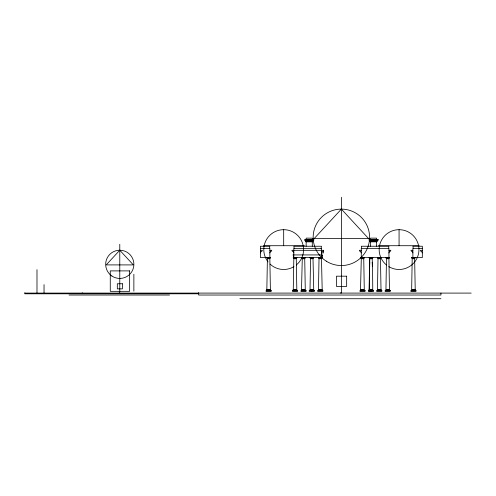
<?xml version="1.0" encoding="UTF-8"?>
<svg xmlns="http://www.w3.org/2000/svg" width="496" height="496" viewBox="0 0 496 496"><rect width="100%" height="100%" fill="white"/><g stroke="black" fill="none" stroke-linecap="round" stroke-linejoin="round"><path stroke-width="0.74" d="M313.28 240.337L313.515 240.07L313.28 240.777L305.145 240.777L305.139 240.281L313.323 240.194M266.842 289.583L267.4 258.745L269.843 258.745L270.388 289.577L266.631 289.831L270.562 290.024M293.266 289.583L293.824 258.745L296.273 258.745L296.813 289.577L293.055 289.831L296.986 290.024M364.455 290.024L360.524 289.85L361.286 258.745L363.735 258.745M377.642 240.2L369.47 240.312L369.47 240.777L377.611 240.777L377.84 240.07M369.185 290.978L369.836 257.511M302.275 258.745L301.512 289.893L305.443 290.024M310.304 258.125L313.119 258.435M318.761 258.125L321.575 258.435M377.772 258.125L380.587 258.435M411.947 258.125L414.761 258.435M312.778 241.304L305.939 241.496L305.951 241.837L312.474 241.837L312.809 240.777M313.906 290.445L313.745 290.036L309.845 290.024M381.374 290.445L381.009 289.577L377.487 289.577L378.014 258.745L380.463 258.745L381.009 289.577M389.825 290.445L389.664 290.036L385.77 290.024M415.549 290.445L415.208 289.583L411.661 289.577L412.195 258.745L414.644 258.745L415.208 289.583M322.35 290.47L322.202 290.036L318.302 290.024M386.229 258.125L389.044 258.435M313.732 290.005L313.013 258.745L310.564 258.745L310.019 289.577L313.54 289.577M389.651 290.005L389.465 289.577L385.944 289.577L386.471 258.745L388.92 258.745L389.465 289.577M322.202 290.036L321.47 258.745L319.021 258.745L318.475 289.577L321.997 289.577M376.848 241.434L377.134 240.777M314.253 238.489L341.378 209.107L368.503 238.489M266.687 290.024L266.513 290.47M293.111 290.024L292.938 290.47M301.568 290.024L301.394 290.47M372.905 290.024L369.036 290.024L368.857 290.47M372.732 289.577L369.216 289.577L369.036 290.024M360.735 289.583L364.275 289.577L363.748 258.745M322.35 255.136L321.823 255.514L321.563 257.573M305.617 240.777L305.617 241.304L312.74 241.304M305.617 241.304L305.951 241.54M369.948 240.777L369.948 241.304L377.072 241.304M312.84 238.489L369.737 238.489M263.519 245.712L304.383 245.712M378.367 245.712L419.238 245.712M260.437 248.353L269.861 248.353L269.861 257.573M422.319 248.353L412.889 248.353L412.889 257.573M260.437 250.306L262.378 250.306L261.845 251.348L261.045 251.503L260.437 252.935M269.861 250.306L271.802 250.306L271.275 251.348L270.494 251.478L269.861 252.935M361.28 250.306L359.346 250.306L359.873 251.348L360.673 251.503L361.28 252.935M388.938 250.306L390.873 250.306L390.346 251.348L389.546 251.503L388.938 252.935M412.889 250.306L410.955 250.306L411.482 251.348L412.281 251.503L412.889 252.935M422.319 250.306L420.379 250.306L420.906 251.348L421.712 251.503L422.319 252.935M323.411 250.468L322.884 251.348L322.065 251.534L321.65 252.935M293.818 252.935L293.21 251.503L292.411 251.348L291.877 250.306L323.411 250.306L323.411 252.935L321.47 252.935M267.288 258.435L269.967 258.435M293.713 258.435L296.391 258.435M302.169 258.435L304.99 258.143M361.181 258.435L364.002 258.143M369.632 258.435L372.459 258.143M302.287 258.745L304.724 258.745L305.269 289.577L301.748 289.577M369.756 258.745L372.192 258.745M377.313 290.024L381.182 290.024M411.488 290.024L415.357 290.024M24.837 293.093L471.2 293.093M198.698 293.799L24.837 293.799L24.837 292.739M69.049 295.033L169.564 295.033M239.915 298.728L440.944 298.728M369.973 241.304L370.283 241.837L376.799 241.837L376.824 241.484L370.177 241.372M360.58 290.024L360.4 290.47M372.205 258.745L372.446 266.619M440.944 293.093L440.944 295.033L198.698 295.033L198.698 293.093M415.667 290.755L411.178 290.755M415.264 257.573L415.264 257.926L411.581 257.926L411.581 257.573L422.319 257.573L422.319 246.239L412.889 246.239L413.273 248.353M414.991 257.926L411.854 257.926M399.069 229.679L399.069 245.712M389.949 290.755L385.454 290.755M389.273 257.926L386.136 257.926M388.938 257.573L388.938 248.353L361.28 248.353L361.28 257.573M388.56 248.353L388.938 246.239L361.28 246.239L361.658 248.353M385.857 257.573L385.857 257.926L389.546 257.926L389.546 257.573L360.673 257.573L360.673 257.926L364.362 257.926L364.362 257.573M381.492 290.755L377.003 290.755M381.089 257.573L381.089 257.926L377.406 257.926L377.406 257.573M380.816 257.926L377.679 257.926M376.607 246.239L376.607 238.136L370.475 238.136L370.475 246.239M373.221 290.755L368.726 290.755M372.818 257.573L372.818 257.926L369.129 257.926L369.129 257.573M372.539 257.926L369.402 257.926M370.971 290.755L370.971 291.257M369.563 257.505L369.563 290.222M364.765 290.755L360.27 290.755M364.083 257.926L360.952 257.926M341.378 197.272L341.378 293.093M340.318 292.739L340.318 293.093M322.481 290.755L317.992 290.755M322.078 257.573L322.078 257.926L318.395 257.926L318.395 257.573M321.805 257.926L318.668 257.926M321.47 257.573L321.47 248.353L293.818 248.353L293.818 257.573M321.092 248.353L321.47 246.239L293.818 246.239L294.196 248.353M314.03 290.755L309.535 290.755M313.627 257.573L313.627 257.926L309.938 257.926L309.938 257.573M313.348 257.926L310.217 257.926M312.282 246.239L312.282 238.136L306.15 238.136L306.15 246.239M311.779 290.755L311.779 291.257M305.753 290.755L301.264 290.755M305.35 257.573L305.35 257.926L301.667 257.926L301.667 257.573M305.077 257.926L301.94 257.926M297.296 290.755L292.807 290.755M296.893 257.573L296.893 257.926L293.21 257.926L293.21 257.573L322.35 257.573L322.35 254.925L292.938 254.925L293.465 255.514L293.731 257.573M296.62 257.926L293.483 257.926M283.687 229.679L283.687 245.712M270.872 290.755L266.383 290.755M270.196 257.926L267.059 257.926M269.483 248.353L269.861 246.239L260.437 246.239L260.437 257.573L270.469 257.573L270.469 257.926L266.786 257.926L266.786 257.573M198.344 292.739L198.344 293.093M133.87 274.245L133.87 291.158M119.778 244.299L119.778 292.212M119.251 291.859L119.251 292.212M82.262 292.739L82.262 293.093M44.039 284.642L44.039 293.093M36.989 269.669L36.989 293.626M36.816 293.272L36.816 293.626M372.205 262.235A702.119 702.119 0 0 1 372.738 289.577M369.21 289.577A702.119 702.119 0 0 1 369.743 262.235M268.082 261.938A19.902 19.902 0 0 1 271.256 234.038A19.902 19.902 0 0 1 299.169 237.069A19.902 19.902 0 0 1 296.286 265M293.936 266.65A19.902 19.902 0 0 1 270.016 264.052M386.471 265A19.902 19.902 0 0 1 391.127 231.334A19.902 19.902 0 0 1 418.928 250.883A19.902 19.902 0 0 1 388.821 266.65M119.778 250.22L106.218 264.907L133.343 264.907L119.778 250.22M313.863 239.729L304.563 239.729L304.563 240.07L313.863 240.07L313.863 239.729M378.194 239.729L368.888 239.729L368.888 240.07L378.194 240.07L378.194 239.729M129.642 270.897L110.267 270.897L110.267 291.332L129.642 291.332L129.642 270.897M346.661 276.185L336.443 276.185L336.443 286.403L346.661 286.403L346.661 276.185M122.425 283.755L117.316 283.755L117.316 288.864L122.425 288.864L122.425 283.755M271.269 290.755L265.986 290.755L265.986 291.257L271.269 291.257L271.269 290.755M297.693 290.755L292.411 290.755L292.411 291.257L297.693 291.257L297.693 290.755M306.15 290.755L300.867 290.755L300.867 291.257L306.15 291.257L306.15 290.755M314.421 290.755L309.144 290.755L309.144 291.257L314.421 291.257L314.421 290.755M322.877 290.755L317.595 290.755L317.595 291.257L322.877 291.257L322.877 290.755M365.155 290.755L359.879 290.755L359.879 291.257L365.155 291.257L365.155 290.755M373.612 290.755L368.336 290.755L368.336 291.257L373.612 291.257L373.612 290.755M381.889 290.755L376.607 290.755L376.607 291.257L381.889 291.257L381.889 290.755M390.34 290.755L385.063 290.755L385.063 291.257L390.34 291.257L390.34 290.755M416.063 290.755L410.781 290.755L410.781 291.257L416.063 291.257L416.063 290.755M326.275 261.169A28.222 28.222 0 0 0 369.576 238.489A28.222 28.222 0 0 0 328.284 212.331A28.222 28.222 0 0 0 326.275 261.169M111.873 276.018A14.111 14.111 0 0 0 133.852 265.335A14.111 14.111 0 0 0 113.615 251.639A14.111 14.111 0 0 0 111.873 276.018"/></g></svg>
